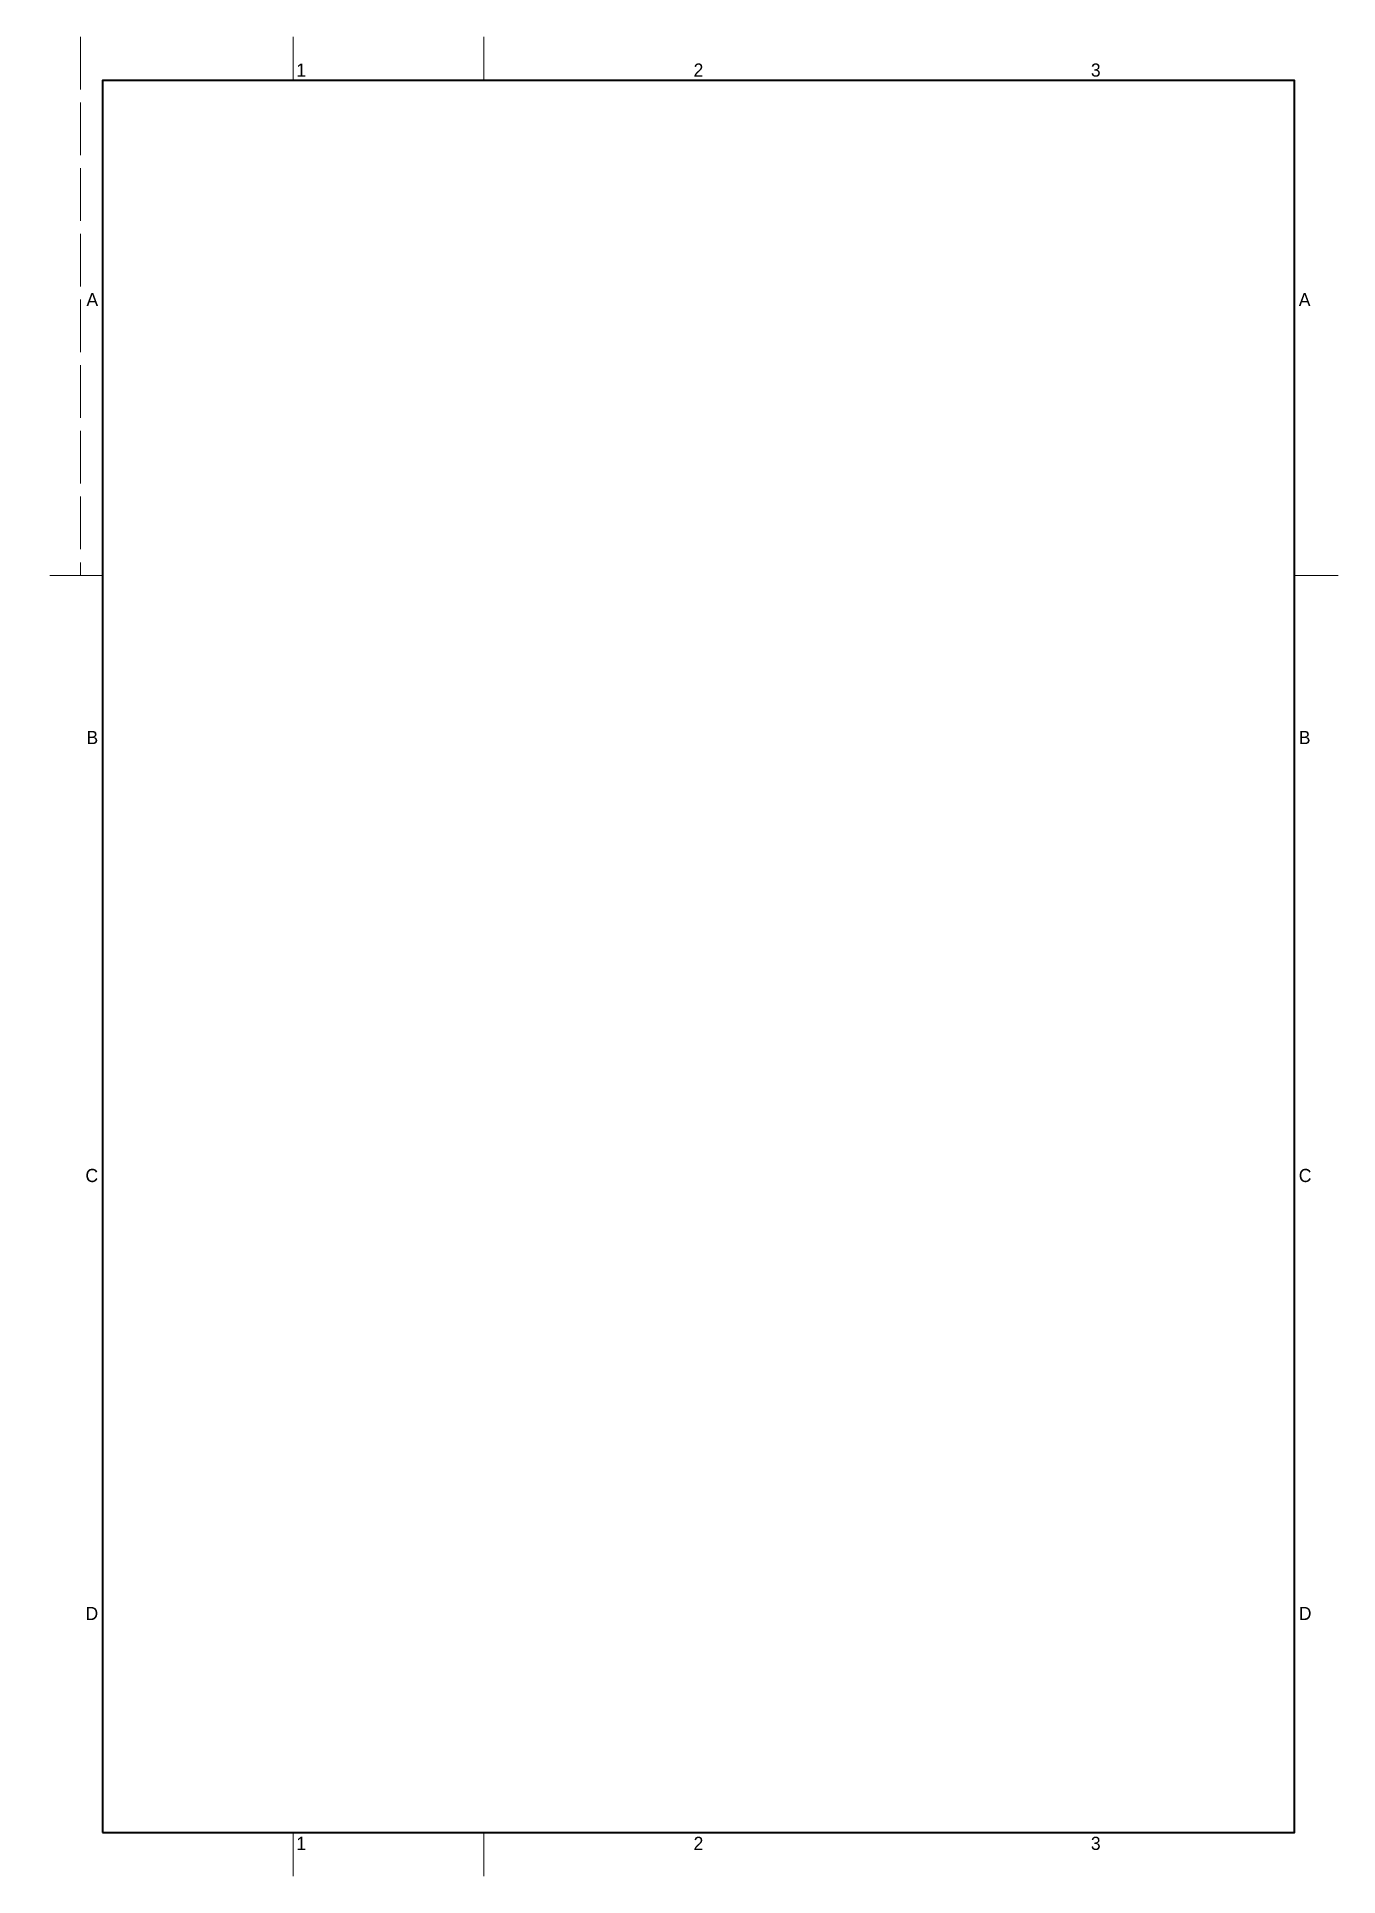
# Model space of a CAD drawing. Header units: millimetres. Extents: x 0 to 297, y 0 to 420.
import ezdxf
from ezdxf.enums import TextEntityAlignment as Align

# ---------------------------------------------------------------- set-up
doc = ezdxf.new("R2010")
doc.units = ezdxf.units.MM
doc.linetypes.add('ACAD_ISO02W100', pattern=[15, 12, -3])
doc.layers.add('ramka tabliczka', color=178, linetype='Continuous', lineweight=35, true_color=0x000000)
doc.styles.add('textstyle3', font='')
doc.styles.get('textstyle3').set_extended_font_data('Fira Sans Compressed')

msp = doc.modelspace()

# ---------------------------------------------------------------- linework, layer by layer
at = {"layer": 'ramka tabliczka', "linetype": 'ACAD_ISO02W100', "lineweight": 18}
for p, q in [((10, 420), (10, 297)), ((58.5, 410), (58.5, 420)), ((102, 410), (102, 420)), ((15, 297), (0, 297)), ((287, 297), (297, 297)), ((58.5, 10), (58.5, 0)), ((102, 10), (102, 0))]:
    msp.add_line(p, q, dxfattribs=at)
at = {"layer": 'ramka tabliczka', "flags": 128}
msp.add_lwpolyline([(15, 10), (287, 10), (287, 410), (15, 410)], close=True, dxfattribs=at)

# ---------------------------------------------------------------- texts
at = {"layer": 'ramka tabliczka', "style": 'textstyle3'}
for s, p in [('1', (60.33, 410)), ('2', (151, 410)), ('3', (241.67, 410))]:
    msp.add_text(s, height=3, dxfattribs=at).set_placement(p, align=Align.BOTTOM_CENTER)
for s, p in [('A', (14, 360)), ('B', (14, 260)), ('C', (14, 160)), ('D', (14, 60))]:
    msp.add_text(s, height=3, dxfattribs=at).set_placement(p, align=Align.MIDDLE_RIGHT)
for s, p in [('A', (288, 360)), ('B', (288, 260)), ('C', (288, 160)), ('D', (288, 60))]:
    msp.add_text(s, height=3, dxfattribs=at).set_placement(p, align=Align.MIDDLE_LEFT)
for s, p in [('1', (60.33, 9)), ('2', (151, 9)), ('3', (241.67, 9))]:
    msp.add_text(s, height=3, dxfattribs=at).set_placement(p, align=Align.TOP_CENTER)

doc.saveas('drawing.dxf')
